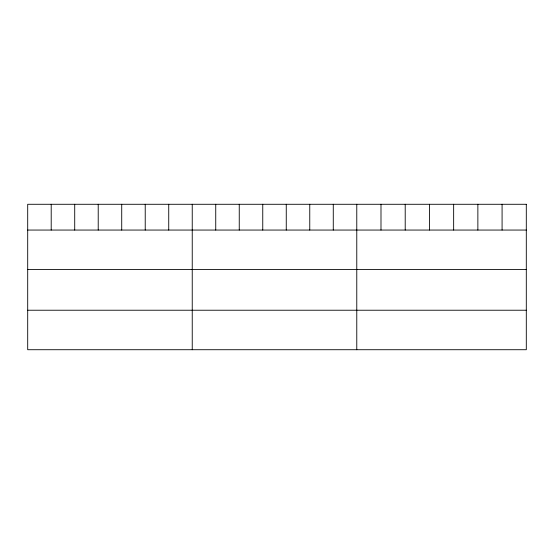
<?xml version="1.0" encoding="UTF-8"?>
<svg xmlns="http://www.w3.org/2000/svg" width="554" height="554" viewBox="0 0 554 554"><rect width="100%" height="100%" fill="white"/><g stroke="black" fill="none" stroke-linecap="round" stroke-linejoin="round"><path stroke-width="0.83" d="M27.7 230.055L526.3 230.055M27.7 269.542L526.3 269.542M27.7 310.226L526.3 310.226M502.083 204.281L502.083 230.055M477.867 204.281L477.867 230.055M453.65 204.281L453.65 230.055M429.426 204.281L429.426 230.055M405.209 204.281L405.209 230.055M380.993 204.281L380.993 230.055M356.776 204.281L356.776 349.719M333.273 204.281L333.273 230.055M309.762 204.281L309.762 230.055M286.259 204.281L286.259 230.055M262.755 204.281L262.755 230.055M239.252 204.281L239.252 230.055M215.741 204.281L215.741 230.055M192.238 204.281L192.238 349.719M168.735 204.281L168.735 230.055M145.224 204.281L145.224 230.055M121.721 204.281L121.721 230.055M98.217 204.281L98.217 230.055M74.714 204.281L74.714 230.055M51.203 204.281L51.203 230.055M526.3 204.281L27.7 204.281L27.7 349.719L526.3 349.719L526.3 204.281"/></g></svg>
